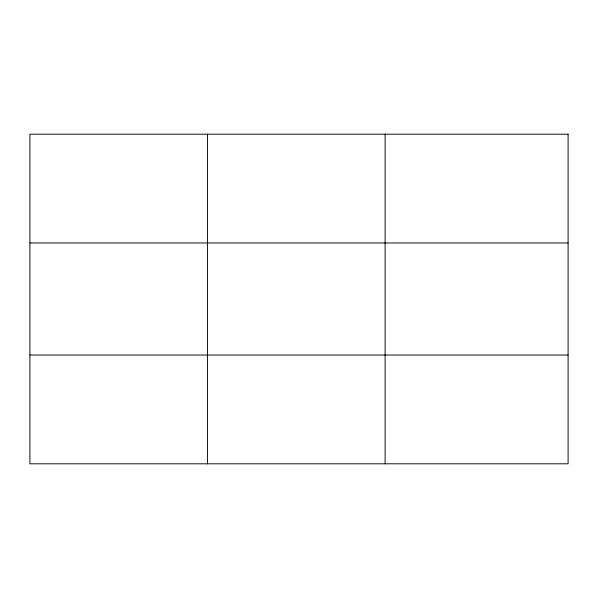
<?xml version="1.0" encoding="UTF-8"?>
<svg xmlns="http://www.w3.org/2000/svg" width="598" height="598" viewBox="0 0 598 598"><rect width="100%" height="100%" fill="white"/><g stroke="black" fill="none" stroke-linecap="round" stroke-linejoin="round"><path stroke-width="0.9" d="M207.506 134.191L207.506 463.809M385.112 134.191L385.112 463.809M29.9 242.967L568.1 242.967M29.9 355.033L568.1 355.033M568.1 134.191L29.9 134.191L29.9 463.809L568.1 463.809L568.1 134.191"/></g></svg>
